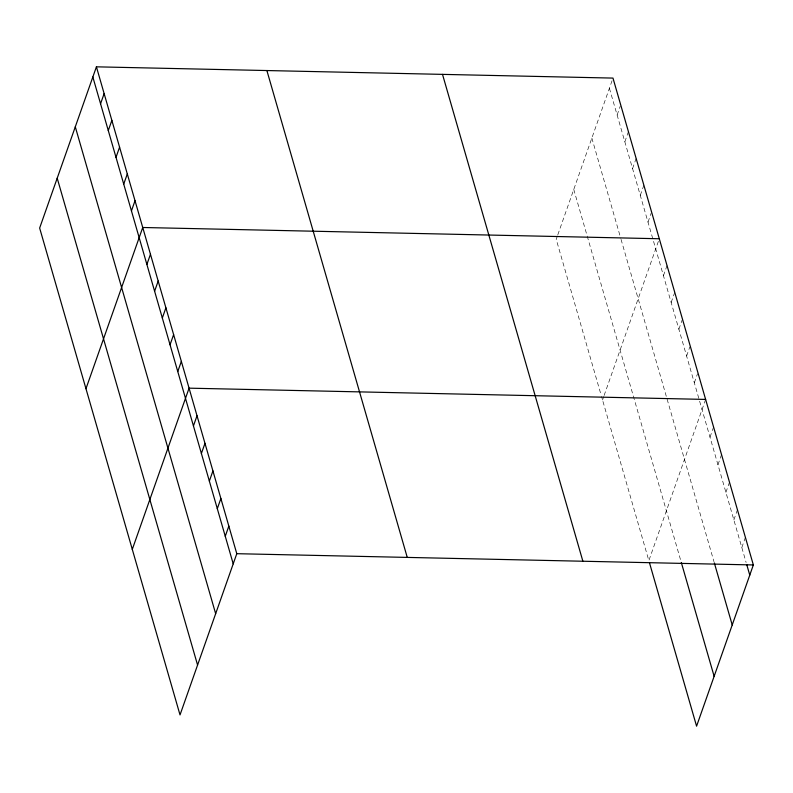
<?xml version="1.0" encoding="UTF-8"?>
<svg xmlns="http://www.w3.org/2000/svg" width="793" height="793" viewBox="0 0 793 793"><rect width="100%" height="100%" fill="white"/><g stroke="black" fill="none" stroke-linecap="round" stroke-linejoin="round"><path stroke-width="0.59" stroke-dasharray="3.96 2.97" d="M557.41 235.908L556.21 239.308L601.183 395.31M557.806 234.778L612.583 79.221M617.123 115.025L620.304 105.994M624.844 141.808L628.423 131.648M632.566 168.582L636.145 158.422M640.288 195.356L643.866 185.205M648.01 222.139L651.182 213.109M602.531 399.969L603.731 396.569M604.127 395.439L658.904 239.882M663.444 275.696L667.022 265.536M671.165 302.47L674.744 292.31M678.887 329.244L682.069 320.213M686.609 356.027L689.791 346.997M694.331 382.801L697.503 373.771M705.621 399.424L648.852 560.641L601.52 396.48M710.003 437.171L713.581 427.011M717.952 464.757L721.531 454.597M725.912 492.354L729.491 482.194M733.862 519.94L737.44 509.78M741.822 547.527L745.4 537.367M609.401 88.251L746.124 562.475M591.846 138.101L620.721 238.227M621.048 239.387L713.987 561.741M573.765 189.458L681.316 562.515"/><path stroke-width="1.19" d="M96.419 66.83L39.65 228.047L180.021 714.909L236.79 553.692L96.419 66.83L612.979 78.091L753.35 564.953L696.581 726.17L649.517 562.941M100.562 103.764L104.141 93.604M108.284 130.538L111.863 120.387M116.006 157.321L119.584 147.161M123.728 184.095L127.306 173.935M131.45 210.879L135.028 200.718M85.971 388.709L142.74 227.492L659.3 238.752M146.883 264.426L150.462 254.275M154.605 291.209L158.184 281.049M162.327 317.983L165.906 307.823M170.049 344.767L173.627 334.606M177.771 371.54L181.349 361.38M132.292 549.371L189.071 388.164L705.621 399.424M193.442 425.91L197.021 415.75M201.392 453.497L204.971 443.337M209.352 481.083L212.93 470.923M217.302 508.68L220.88 498.519M225.262 536.266L228.84 526.106M236.79 553.692L753.35 564.953M746.788 564.775L749.772 575.113M714.324 562.891L732.217 624.963M681.316 562.515L714.136 676.32M442.514 74.373L582.885 561.246M266.884 70.547L407.255 557.41M92.84 76.99L233.211 563.853M75.295 126.83L215.656 613.703M57.205 178.197L197.576 665.059"/></g></svg>
